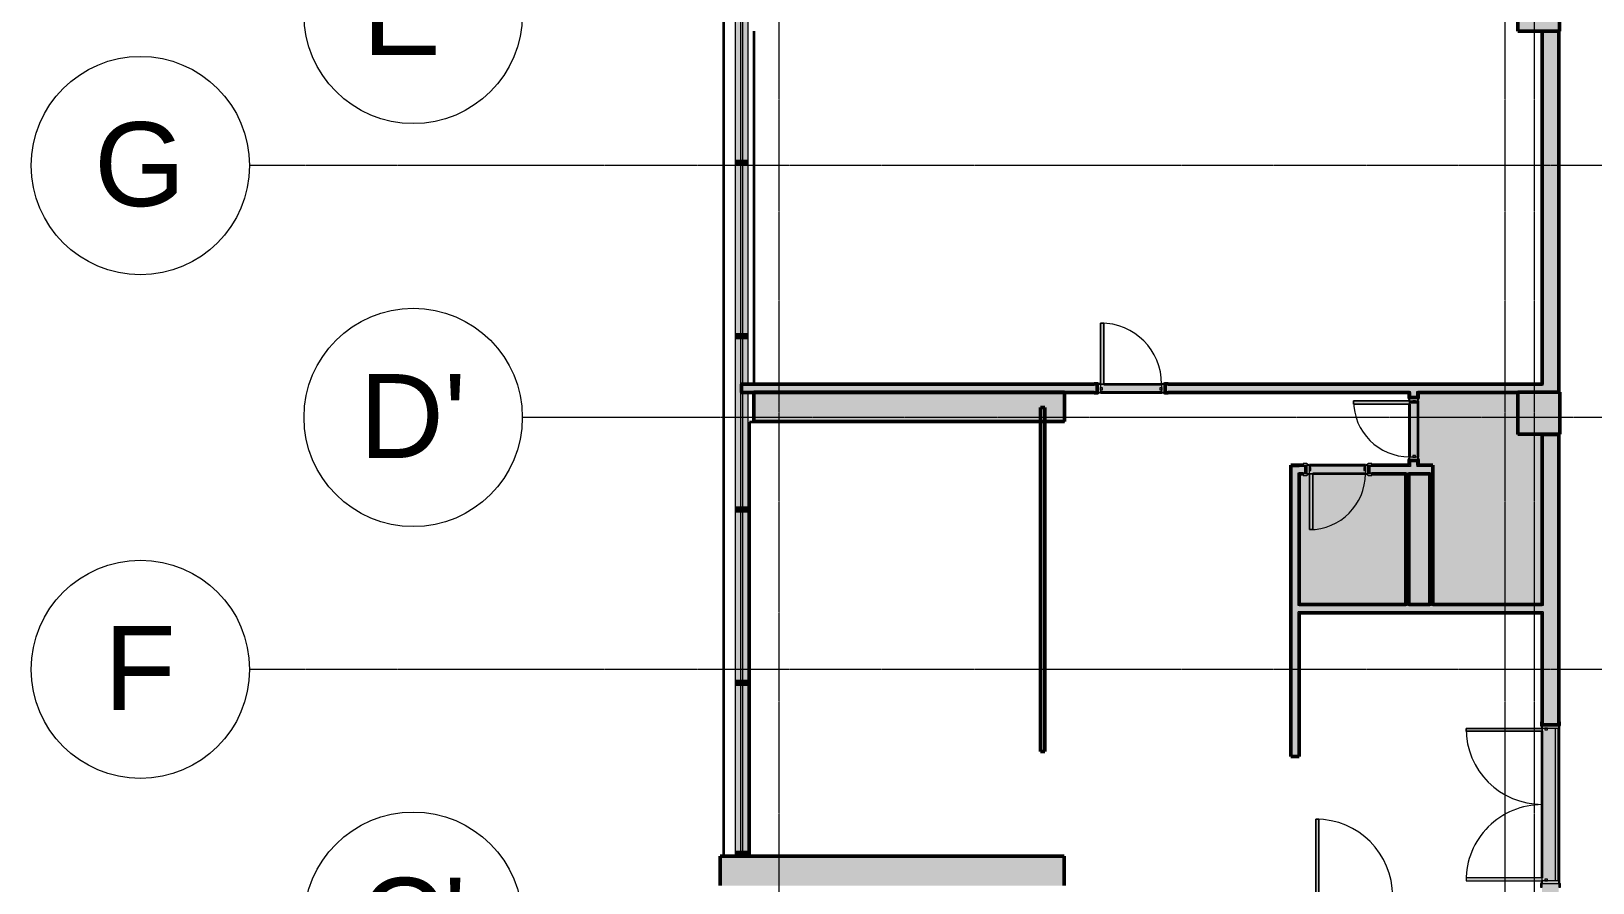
# Model space of a CAD drawing. Header units: millimetres. Extents: x -18178 to 96133, y -22425 to 61598.
# Drawn here: x -18178 to 425, y 28188 to 38330 of the extents above; entities that cross this region are included whole.
import ezdxf

# ---------------------------------------------------------------- set-up
doc = ezdxf.new("R2010")
doc.units = ezdxf.units.MM
doc.linetypes.add('Centre', pattern=[10, 6, -1.25, 1.5, -1.25])
doc.linetypes.add('Demolished_2_', pattern=[7.14375, 4.7625, -2.38125])
for name, color, linetype, lineweight, true_color in [('A-AREA', 7, 'Continuous', 9, 0x7f7f7f), ('A-DOOR', 7, 'Continuous', 9, 0x7f7f7f), ('A-DOOR-FRAM', 7, 'Continuous', 9, 0x7f7f7f), ('A-FLOR', 7, 'Continuous', 9, 0x7f7f7f), ('A-GLAZ-CURT', 7, 'Continuous', 9, 0x7f7f7f), ('A-GLAZ-CWMG', 7, 'Continuous', 9, 0x7f7f7f), ('A-WALL', 7, 'Continuous', 9, 0x7f7f7f), ('A-WALL-PATT', 7, 'Continuous', 18, 0x7f7f7f), ('I-WALL', 7, 'Continuous', 9, 0x7f7f7f), ('S-COLS', 7, 'Continuous', 9, 0x7f7f7f)]:
    doc.layers.add(name, color=color, linetype=linetype, lineweight=lineweight, true_color=true_color)
doc.layers.add('eae-bb-mım.', color=7, linetype='Continuous')
doc.layers.add('S-GRID', color=7, linetype='Continuous', lineweight=9)
doc.layers.add('S-GRID-IDEN', color=7, linetype='Continuous', lineweight=9)
doc.styles.add('Arial', font='arial.ttf')

# ---------------------------------------------------------------- blocks, each defined once
blk = doc.blocks.new('Single leaf fire resistant solid steel door - 810W x 2110H mm-1314620-Busbar Distribution First Floor  Layout - Phase 1')
at = {"layer": 'A-DOOR', "lineweight": 18, "true_color": 0xf2f2f2}
h = blk.add_hatch(color=7, dxfattribs=at)
h.paths.add_polyline_path([(-440, 70), (-440, 50), (-370, 50), (-374, 56), (-400, 70)], flags=0)
h.paths.add_polyline_path([(400, 70), (374, 56), (370, 50), (440, 50), (440, 70)], flags=0)
h = blk.add_hatch(color=7, dxfattribs=at)
h.paths.add_polyline_path([(440, -50), (370, -50), (374, -56), (400, -70), (440, -70)], flags=0)
h.paths.add_polyline_path([(-370, -50), (-440, -50), (-440, -70), (-400, -70), (-374, -56)], flags=0)
blk.add_hatch(color=7, dxfattribs=at).paths.add_polyline_path([(325, -50), (325, -776), (363, -776), (363, -50)], flags=0)
at = {"layer": 'A-DOOR-FRAM', "lineweight": 18, "true_color": 0xf2f2f2}
h = blk.add_hatch(color=7, dxfattribs=at)
h.paths.add_polyline_path([(365, 50), (365, -50), (397, -50), (397, 50)], flags=0)
h.paths.add_polyline_path([(-365, 50), (-397, 50), (-397, -50), (-365, -50)], flags=0)
h = blk.add_hatch(color=7, dxfattribs=at)
h.paths.add_polyline_path([(-365, 22), (-365, -10), (-346, -10), (-346, 22)], flags=0)
h.paths.add_polyline_path([(365, 22), (346, 22), (346, -10), (365, -10)], flags=0)
at = {"layer": 'A-DOOR', "color": 254, "true_color": 0xcccccc}
for p, q in [((-440, 70), (-400, 70)), ((-440, 50), (-440, 70)), ((-370, 50), (-440, 50)), ((-400, 70), (-374, 56)), ((440, 50), (370, 50)), ((374, 56), (400, 70)), ((400, 70), (440, 70)), ((440, 70), (440, 50)), ((-440, -70), (-440, -50)), ((-440, -50), (-370, -50)), ((-400, -70), (-440, -70)), ((-374, -56), (-400, -70)), ((370, -50), (440, -50)), ((400, -70), (374, -56)), ((440, -70), (400, -70)), ((440, -50), (440, -70))]:
    blk.add_line(p, q, dxfattribs=at)
at = {"layer": 'A-DOOR', "color": 254, "lineweight": 18, "true_color": 0xe5e5e5}
for p, q in [((325, -50), (363, -50)), ((325, -776), (325, -50)), ((325, -50), (325, -776)), ((363, -50), (325, -50)), ((363, -50), (363, -776)), ((363, -776), (363, -50)), ((363, -776), (325, -776)), ((325, -776), (363, -776))]:
    blk.add_line(p, q, dxfattribs=at)
at = {"layer": 'A-DOOR', "color": 254, "true_color": 0xcccccc}
for centre, start, end in [((-378, 49), 7.125, 60.2551), ((378, 49), 119.7449, 172.875), ((-378, -49), 299.7449, 352.875), ((378, -49), 187.125, 240.2551)]:
    blk.add_arc(centre, 8.06, start, end, dxfattribs=at)
at = {"layer": 'A-DOOR', "color": 254, "true_color": 0xe5e5e5}
blk.add_arc((363, -50), 726, 180, 270, dxfattribs=at)
at = {"layer": 'A-DOOR-FRAM', "color": 254, "lineweight": 18, "true_color": 0xcccccc}
for p, q in [((-397, 50), (-365, 50)), ((-397, -50), (-397, 50)), ((-365, 50), (-365, -50)), ((-365, 22), (-346, 22)), ((-365, -10), (-365, 22)), ((-346, 22), (-346, -10)), ((346, 22), (365, 22)), ((346, -10), (346, 22)), ((365, 50), (397, 50)), ((365, -50), (365, 50)), ((365, 22), (365, -10)), ((397, 50), (397, -50)), ((-365, -50), (-397, -50)), ((-346, -10), (-365, -10)), ((365, -10), (346, -10)), ((397, -50), (365, -50))]:
    blk.add_line(p, q, dxfattribs=at)
blk = doc.blocks.new('Single leaf fire resistant solid steel door - 750W x 2110-1314619-Busbar Distribution First Floor  Layout - Phase 1')
at = {"layer": 'A-DOOR', "lineweight": 18, "true_color": 0xf2f2f2}
blk.add_hatch(color=7, dxfattribs=at).paths.add_polyline_path([(295, 716), (295, 50), (333, 50), (333, 716)], flags=0)
h = blk.add_hatch(color=7, dxfattribs=at)
h.paths.add_polyline_path([(-370, 70), (-410, 70), (-410, 50), (-340, 50), (-344, 56)], flags=0)
h.paths.add_polyline_path([(370, 70), (344, 56), (340, 50), (410, 50), (410, 70)], flags=0)
h = blk.add_hatch(color=7, dxfattribs=at)
h.paths.add_polyline_path([(-340, -50), (-410, -50), (-410, -70), (-370, -70), (-344, -56)], flags=0)
h.paths.add_polyline_path([(340, -50), (344, -56), (370, -70), (410, -70), (410, -50)], flags=0)
at = {"layer": 'A-DOOR-FRAM', "lineweight": 18, "true_color": 0xf2f2f2}
h = blk.add_hatch(color=7, dxfattribs=at)
h.paths.add_polyline_path([(-367, 50), (-367, -50), (-335, -50), (-335, 50)], flags=0)
h.paths.add_polyline_path([(335, 50), (335, -50), (367, -50), (367, 50)], flags=0)
h = blk.add_hatch(color=7, dxfattribs=at)
h.paths.add_polyline_path([(-335, 10), (-335, -22), (-316, -22), (-316, 10)], flags=0)
h.paths.add_polyline_path([(335, 10), (316, 10), (316, -22), (335, -22)], flags=0)
at = {"layer": 'A-DOOR', "color": 254, "lineweight": 18, "true_color": 0xe5e5e5}
for p, q in [((295, 716), (295, 50)), ((333, 716), (295, 716)), ((295, 50), (295, 716)), ((295, 716), (333, 716)), ((333, 50), (333, 716)), ((333, 716), (333, 50)), ((295, 50), (333, 50)), ((333, 50), (295, 50))]:
    blk.add_line(p, q, dxfattribs=at)
at = {"layer": 'A-DOOR', "color": 254, "true_color": 0xcccccc}
for p, q in [((-370, 70), (-410, 70)), ((-410, 70), (-410, 50)), ((-410, 50), (-340, 50)), ((-344, 56), (-370, 70)), ((340, 50), (410, 50)), ((370, 70), (344, 56)), ((410, 70), (370, 70)), ((410, 50), (410, 70)), ((-410, -50), (-410, -70)), ((-340, -50), (-410, -50)), ((-410, -70), (-370, -70)), ((-370, -70), (-344, -56)), ((410, -50), (340, -50)), ((344, -56), (370, -70)), ((370, -70), (410, -70)), ((410, -70), (410, -50))]:
    blk.add_line(p, q, dxfattribs=at)
at = {"layer": 'A-DOOR', "color": 254, "true_color": 0xe5e5e5}
blk.add_arc((333, 50), 666, 90, 180, dxfattribs=at)
at = {"layer": 'A-DOOR', "color": 254, "true_color": 0xcccccc}
for centre, start, end in [((-348, 49), 7.125, 60.2551), ((348, 49), 119.7449, 172.875), ((-348, -49), 299.7449, 352.875), ((348, -49), 187.125, 240.2551)]:
    blk.add_arc(centre, 8.06, start, end, dxfattribs=at)
at = {"layer": 'A-DOOR-FRAM', "color": 254, "lineweight": 18, "true_color": 0xcccccc}
for p, q in [((-335, 50), (-367, 50)), ((-367, 50), (-367, -50)), ((-335, -50), (-335, 50)), ((-316, 10), (-335, 10)), ((-335, 10), (-335, -22)), ((-316, -22), (-316, 10)), ((335, 10), (316, 10)), ((316, 10), (316, -22)), ((335, 50), (335, -50)), ((367, 50), (335, 50)), ((335, -22), (335, 10)), ((367, -50), (367, 50)), ((-367, -50), (-335, -50)), ((-335, -22), (-316, -22)), ((316, -22), (335, -22)), ((335, -50), (367, -50))]:
    blk.add_line(p, q, dxfattribs=at)
blk = doc.blocks.new('Single leaf fire resistant solid steel door - 1000W x 2400H mm-1314621-Busbar Distribution First Floor  Layout - Phase 1')
at = {"layer": 'A-DOOR', "lineweight": 18, "true_color": 0xf2f2f2}
h = blk.add_hatch(color=7, dxfattribs=at)
h.paths.add_polyline_path([(-495, 95), (-535, 95), (-535, 75), (-465, 75), (-469, 81)], flags=0)
h.paths.add_polyline_path([(495, 95), (469, 81), (465, 75), (535, 75), (535, 95)], flags=0)
h = blk.add_hatch(color=7, dxfattribs=at)
h.paths.add_polyline_path([(535, -75), (465, -75), (469, -81), (495, -95), (535, -95)], flags=0)
h.paths.add_polyline_path([(-465, -75), (-535, -75), (-535, -95), (-495, -95), (-469, -81)], flags=0)
blk.add_hatch(color=7, dxfattribs=at).paths.add_polyline_path([(420, -75), (420, -991), (458, -991), (458, -75)], flags=0)
at = {"layer": 'A-DOOR-FRAM', "lineweight": 18, "true_color": 0xf2f2f2}
h = blk.add_hatch(color=7, dxfattribs=at)
h.paths.add_polyline_path([(460, 75), (460, -75), (492, -75), (492, 75)], flags=0)
h.paths.add_polyline_path([(-460, 75), (-492, 75), (-492, -75), (-460, -75)], flags=0)
h = blk.add_hatch(color=7, dxfattribs=at)
h.paths.add_polyline_path([(441, -3), (441, -35), (460, -35), (460, -3)], flags=0)
h.paths.add_polyline_path([(-441, -3), (-460, -3), (-460, -35), (-441, -35)], flags=0)
at = {"layer": 'A-DOOR', "color": 254, "true_color": 0xcccccc}
for p, q in [((-535, 95), (-495, 95)), ((-535, 75), (-535, 95)), ((-465, 75), (-535, 75)), ((-495, 95), (-469, 81)), ((535, 75), (465, 75)), ((469, 81), (495, 95)), ((495, 95), (535, 95)), ((535, 95), (535, 75)), ((-535, -95), (-535, -75)), ((-535, -75), (-465, -75)), ((-495, -95), (-535, -95)), ((-469, -81), (-495, -95)), ((465, -75), (535, -75)), ((495, -95), (469, -81)), ((535, -95), (495, -95)), ((535, -75), (535, -95))]:
    blk.add_line(p, q, dxfattribs=at)
at = {"layer": 'A-DOOR', "color": 254, "lineweight": 18, "true_color": 0xe5e5e5}
for p, q in [((420, -75), (458, -75)), ((420, -991), (420, -75)), ((420, -75), (420, -991)), ((458, -75), (420, -75)), ((458, -75), (458, -991)), ((458, -991), (458, -75)), ((458, -991), (420, -991)), ((420, -991), (458, -991))]:
    blk.add_line(p, q, dxfattribs=at)
at = {"layer": 'A-DOOR', "color": 254, "true_color": 0xcccccc}
for centre, start, end in [((-473, 74), 7.125, 60.2551), ((473, 74), 119.7449, 172.875), ((-473, -74), 299.7449, 352.875), ((473, -74), 187.125, 240.2551)]:
    blk.add_arc(centre, 8.06, start, end, dxfattribs=at)
at = {"layer": 'A-DOOR', "color": 254, "true_color": 0xe5e5e5}
blk.add_arc((458, -75), 916, 180, 270, dxfattribs=at)
at = {"layer": 'A-DOOR-FRAM', "color": 254, "lineweight": 18, "true_color": 0xcccccc}
for p, q in [((-492, 75), (-460, 75)), ((-492, -75), (-492, 75)), ((-460, 75), (-460, -75)), ((460, 75), (492, 75)), ((460, -75), (460, 75)), ((492, 75), (492, -75)), ((-460, -75), (-492, -75)), ((-460, -3), (-441, -3)), ((-460, -35), (-460, -3)), ((-441, -35), (-460, -35)), ((-441, -3), (-441, -35)), ((441, -3), (460, -3)), ((441, -35), (441, -3)), ((460, -35), (441, -35)), ((460, -3), (460, -35)), ((492, -75), (460, -75))]:
    blk.add_line(p, q, dxfattribs=at)
blk = doc.blocks.new('Double leaf fire resistant solid steel door - 1900W x 2110H mm-1298324-Busbar Distribution First Floor  Layout - Phase 1')
at = {"layer": 'A-DOOR', "lineweight": 18, "true_color": 0xf2f2f2}
h = blk.add_hatch(color=7, dxfattribs=at)
h.paths.add_polyline_path([(-907, 252.3), (-907, 100), (-875, 100), (-875, 1005.5), (-907, 1005.5)], flags=0)
h.paths.add_polyline_path([(875, 100), (907, 100), (907, 1005.5), (875, 1005.5), (875, 252.3)], flags=0)
h = blk.add_hatch(color=7, dxfattribs=at)
h.paths.add_polyline_path([(-985, 100), (-915, 100), (-919, 106), (-945, 120), (-985, 120)], flags=0)
h.paths.add_polyline_path([(915, 100), (985, 100), (985, 120), (945, 120), (919, 106)], flags=0)
h = blk.add_hatch(color=7, dxfattribs=at)
h.paths.add_polyline_path([(-985, -120), (-945, -120), (-919, -106), (-915, -100), (-985, -100)], flags=0)
h.paths.add_polyline_path([(915, -100), (919, -106), (945, -120), (985, -120), (985, -100)], flags=0)
at = {"layer": 'A-DOOR-FRAM', "lineweight": 18, "true_color": 0xf2f2f2}
h = blk.add_hatch(color=7, dxfattribs=at)
h.paths.add_polyline_path([(-942, 100), (-942, -100), (-910, -100), (-910, 100)], flags=0)
h.paths.add_polyline_path([(910, 100), (910, -100), (942, -100), (942, 100)], flags=0)
h = blk.add_hatch(color=7, dxfattribs=at)
h.paths.add_polyline_path([(-910, 65), (-910, 33), (-891, 33), (-891, 65)], flags=0)
h.paths.add_polyline_path([(891, 33), (910, 33), (910, 65), (891, 65)], flags=0)
at = {"layer": 'A-DOOR', "color": 254, "lineweight": 18, "true_color": 0xcccccc}
for p, q in [((-875, 1005.5), (-907.1, 1005.5)), ((-907, 1005.5), (-907, 100)), ((-875, 100), (-875, 1005.5)), ((875, 100), (875, 1005.5)), ((875, 1005.5), (907, 1005.5)), ((907, 1005.5), (907, 100)), ((-907, 100), (-875, 100)), ((907, 100), (875, 100))]:
    blk.add_line(p, q, dxfattribs=at)
at = {"layer": 'A-DOOR', "color": 254, "true_color": 0xcccccc}
for p, q in [((-875, 1005.5), (-907, 1005.5)), ((-907, 1005.5), (-907, 100)), ((-875, 100), (-875, 1005.5)), ((907, 1005.5), (875, 1005.5)), ((875, 1005.5), (875, 100)), ((907, 100), (907, 1005.5)), ((-945, 120), (-985, 120)), ((-985, 120), (-985, 100)), ((-985, 100), (-915, 100)), ((-919, 106), (-945, 120)), ((-907, 100), (-875, 100)), ((875, 100), (907, 100)), ((915, 100), (985, 100)), ((945, 120), (919, 106)), ((985, 120), (945, 120)), ((985, 100), (985, 120)), ((-985, -100), (-985, -120)), ((-915, -100), (-985, -100)), ((-985, -120), (-945, -120)), ((-945, -120), (-919, -106)), ((985, -100), (915, -100)), ((919, -106), (945, -120)), ((945, -120), (985, -120)), ((985, -120), (985, -100))]:
    blk.add_line(p, q, dxfattribs=at)
at = {"layer": 'A-DOOR', "color": 254, "true_color": 0xe5e5e5}
for centre, start, end in [((-907.1, 100), 360, 90), ((907, 100), 90, 180)]:
    blk.add_arc(centre, 905.5, start, end, dxfattribs=at)
at = {"layer": 'A-DOOR', "color": 254, "true_color": 0xcccccc}
for centre, start, end in [((-923, 99), 7.12502, 60.25512), ((923, 99), 119.74488, 172.87498), ((-923, -99), 299.74488, 352.87498), ((923, -99), 187.12502, 240.25512)]:
    blk.add_arc(centre, 8.06, start, end, dxfattribs=at)
at = {"layer": 'A-DOOR-FRAM', "color": 254, "lineweight": 18, "true_color": 0xcccccc}
for p, q in [((-910, 100), (-942, 100)), ((-942, 100), (-942, -100)), ((-910, -100), (-910, 100)), ((-891, 65), (-910, 65)), ((-910, 65), (-910, 33)), ((-910, 33), (-891, 33)), ((-891, 33), (-891, 65)), ((891, 65), (891, 33)), ((910, 65), (891, 65)), ((891, 33), (910, 33)), ((942, 100), (910, 100)), ((910, 100), (910, -100)), ((910, 33), (910, 65)), ((942, -100), (942, 100)), ((-942, -100), (-910, -100)), ((910, -100), (942, -100))]:
    blk.add_line(p, q, dxfattribs=at)
blk = doc.blocks.new('STR-Conc-Precast Rectangular Column Nwt - 500 x 500 mm-874367-Busbar Distribution First Floor  Layout - Phase 1')
at = {"layer": 'S-COLS', "lineweight": 35, "true_color": 0xf2f2f2}
blk.add_hatch(color=7, dxfattribs=at).paths.add_polyline_path([(250, -250), (250, 250), (-250, 250), (-250, -250)], flags=0)
at = {"layer": 'S-COLS', "color": 254, "lineweight": 50, "true_color": 0xcccccc}
for p, q in [((250, 250), (-250, 250)), ((-250, 250), (-250, -250)), ((250, -250), (250, 250)), ((-250, -250), (250, -250))]:
    blk.add_line(p, q, dxfattribs=at)
blk = doc.blocks.new('System Panel - Arup_Plate_CurtainPanelGlazed-873652-Busbar Distribution First Floor  Layout - Phase 1')
at = {"layer": 'A-GLAZ-CURT', "true_color": 0xf2f2f2}
blk.add_hatch(color=7, dxfattribs=at).paths.add_polyline_path([(-995, -13), (995, -13), (995, 13), (-995, 13)], flags=0)
at = {"layer": 'A-GLAZ-CURT', "color": 254, "lineweight": 18, "true_color": 0xcccccc}
for p, q in [((995, 13), (-995, 13)), ((-995, 13), (-995, -13)), ((995, -13), (995, 13)), ((-995, -13), (995, -13))]:
    blk.add_line(p, q, dxfattribs=at)
blk = doc.blocks.new('System Panel - Arup_Plate_CurtainPanelGlazed-873653-Busbar Distribution First Floor  Layout - Phase 1')
at = {"layer": 'A-GLAZ-CURT', "true_color": 0xf2f2f2}
blk.add_hatch(color=7, dxfattribs=at).paths.add_polyline_path([(-1007, -13), (1007, -13), (1007, 13), (-1007, 13)], flags=0)
at = {"layer": 'A-GLAZ-CURT', "color": 254, "lineweight": 18, "true_color": 0xcccccc}
for p, q in [((1007, 13), (-1007, 13)), ((-1007, 13), (-1007, -13)), ((1007, -13), (1007, 13)), ((-1007, -13), (1007, -13))]:
    blk.add_line(p, q, dxfattribs=at)
blk = doc.blocks.new('Rectangular Mullion - Arup_Member_CurtainWallMullionRect100x100mm-872832-Busbar Distribution First Floor  Layout - Phase 1')
at = {"layer": 'A-GLAZ-CWMG', "true_color": 0xf2f2f2}
blk.add_hatch(color=7, dxfattribs=at).paths.add_polyline_path([(0, -75), (0, 75), (-50, 75), (-50, -75)], flags=0)
at = {"layer": 'A-GLAZ-CWMG', "color": 254, "lineweight": 25, "true_color": 0xcccccc}
for p, q in [((0, 75), (-50, 75)), ((-50, 75), (-50, -75)), ((0, -75), (0, 75)), ((-50, -75), (0, -75))]:
    blk.add_line(p, q, dxfattribs=at)
blk = doc.blocks.new('Rectangular Mullion - Arup_Member_CurtainWallMullionRect100x100mm-873650-Busbar Distribution First Floor  Layout - Phase 1')
at = {"layer": 'A-GLAZ-CWMG', "true_color": 0xf2f2f2}
h = blk.add_hatch(color=7, dxfattribs=at)
h.paths.add_polyline_path([(242, 28631), (242, 30620), (180, 30620), (180, 28631)], flags=0)
h.paths.add_polyline_path([(330, 28631), (330, 30620), (268, 30620), (268, 28631)], flags=0)
at = {"layer": 'A-GLAZ-CWMG', "color": 254, "true_color": 0xe5e5e5}
for p, q in [((180, 28631), (180, 30620)), ((330, 30620), (330, 28631))]:
    blk.add_line(p, q, dxfattribs=at)
blk = doc.blocks.new('Rectangular Mullion - Arup_Member_CurtainWallMullionRect100x100mm-873651-Busbar Distribution First Floor  Layout - Phase 1')
at = {"layer": 'A-GLAZ-CWMG', "true_color": 0xf2f2f2}
h = blk.add_hatch(color=7, dxfattribs=at)
h.paths.add_polyline_path([(180, 30670), (242, 30670), (242, 32685), (180, 32685)], flags=0)
h.paths.add_polyline_path([(330, 30670), (330, 32685), (268, 32685), (268, 30670)], flags=0)
at = {"layer": 'A-GLAZ-CWMG', "color": 254, "true_color": 0xe5e5e5}
for p, q in [((180, 30670), (180, 32685)), ((330, 32685), (330, 30670))]:
    blk.add_line(p, q, dxfattribs=at)
blk = doc.blocks.new('Rectangular Mullion - Arup_Member_CurtainWallMullionRect100x100mm-V3-Busbar Distribution First Floor  Layout - Phase 1')
at = {"layer": 'A-GLAZ-CWMG', "true_color": 0xf2f2f2}
h = blk.add_hatch(color=7, dxfattribs=at)
h.paths.add_polyline_path([(180, 32735), (242, 32735), (242, 34749), (180, 34749), (180, 34104)], flags=0)
h.paths.add_polyline_path([(268, 32735), (330, 32735), (330, 34104), (268, 34104)], flags=0)
h.paths.add_polyline_path([(268, 34204), (330, 34204), (330, 34749), (268, 34749)], flags=0)
at = {"layer": 'A-GLAZ-CWMG', "color": 254, "true_color": 0xe5e5e5}
for p, q in [((180, 32735), (180, 34749)), ((330, 34749), (330, 34204)), ((330, 34104), (330, 32735))]:
    blk.add_line(p, q, dxfattribs=at)
blk = doc.blocks.new('Rectangular Mullion - Arup_Member_CurtainWallMullionRect100x100mm-872823-Busbar Distribution First Floor  Layout - Phase 1')
at = {"layer": 'A-GLAZ-CWMG', "true_color": 0xf2f2f2}
blk.add_hatch(color=7, dxfattribs=at).paths.add_polyline_path([(-25, -75), (-25, 75), (25, 75), (25, -75)], flags=0)
at = {"layer": 'A-GLAZ-CWMG', "color": 254, "lineweight": 25, "true_color": 0xcccccc}
for p, q in [((-25, 75), (25, 75)), ((-25, -75), (-25, 75)), ((25, 75), (25, -75)), ((25, -75), (-25, -75))]:
    blk.add_line(p, q, dxfattribs=at)
blk = doc.blocks.new('Grid - Arup_Grid_Head_Circle-39942-Busbar Distribution First Floor  Layout - Phase 1')
at = {"layer": 'S-GRID-IDEN', "color": 253, "lineweight": 18, "true_color": 0xaaaaaa}
blk.add_circle((0, 0), 6.5, dxfattribs=at)
blk = doc.blocks.new('IL021-ARP-ZZ-XX-M3-J-A-0001_rvt-1-Busbar Distribution First Floor  Layout - Phase 1')
at = {"layer": 'A-FLOR', "lineweight": 5, "true_color": 0xf2f2f2}
for points in [[(9638, 31579), (9790, 31579), (9790, 33604), (9500, 33604), (9500, 34104), (8311, 34104), (8311, 34080), (8331, 34080), (8329, 34037), (8317, 34014), (8311, 34010), (8311, 33983), (8211, 33983), (8211, 33335), (8251, 33335), (8251, 33354), (8283, 33354), (8283, 33335), (8311, 33335), (8311, 33330), (8317, 33326), (8331, 33300), (8331, 33260), (8311, 33260), (8311, 33236), (8488, 33236), (8488, 31579)], [(8453, 31579), (8453, 33136), (8204, 33136), (8204, 31579)]]:
    blk.add_hatch(color=7, dxfattribs=at).paths.add_polyline_path(points, flags=0)
h = blk.add_hatch(color=7, dxfattribs=at)
h.paths.add_polyline_path([(8169, 31579), (8169, 33136), (7763, 33136), (7763, 33116), (7720, 33118), (7697, 33130), (7693, 33136), (7688, 33136), (7688, 33176), (7669, 33176), (7669, 33208), (7688, 33208), (7688, 33236), (7018, 33236), (7020, 33208), (7037, 33208), (7037, 33176), (7018, 33176), (7018, 33136), (7013, 33136), (7009, 33130), (6983, 33116), (6943, 33116), (6943, 33136), (6898, 33136), (6898, 31579), (7058, 31579)], flags=0)
h.paths.add_polyline_path([(7020, 32470), (7020, 33136), (7058, 33136), (7058, 32470)], flags=0)
at = {"layer": 'A-WALL-PATT', "lineweight": 25, "true_color": 0xf2f2f2}
for points in [[(9803, 34192), (9803, 38406), (9790, 38406), (9790, 34192)], [(4100, 33756), (4100, 34106), (400, 34106), (400, 33756), (1431, 33756)], [(3853, 29828), (3865, 29828), (3865, 33926), (3853, 33926), (3853, 32678)], [(6798, 29766), (6810, 29766), (6810, 33236), (6798, 33236), (6798, 32678)], [(8181, 31579), (8181, 33136), (8169, 33136), (8169, 31579)], [(8475, 31579), (8488, 31579), (8488, 33223), (8475, 33223), (8475, 32678)], [(9790, 31479), (9790, 31492), (6898, 31492), (6898, 31479), (9638, 31479)], [(4099, 28231), (4099, 28581), (0, 28581), (0, 28231), (1431, 28231)]]:
    blk.add_hatch(color=7, dxfattribs=at).paths.add_polyline_path(points, flags=0)
at = {"layer": 'A-WALL-PATT', "lineweight": 5, "true_color": 0xf2f2f2}
for points in [[(9978, 34117), (9978, 38406), (9803, 38406), (9803, 34117)], [(9988, 34106), (9990, 34106), (9990, 38406), (9978, 38406), (9978, 34106)], [(3815, 29828), (3828, 29828), (3828, 33926), (3815, 33926), (3815, 32678)], [(3853, 29828), (3853, 33926), (3828, 33926), (3828, 29828)], [(6810, 29766), (6885, 29766), (6885, 33223), (6810, 33223), (6810, 32678)], [(8191, 31567), (8191, 33148), (8181, 33148), (8181, 31567)], [(8204, 31579), (8204, 33136), (8191, 33136), (8191, 31579)], [(8465, 31579), (8465, 33136), (8453, 33136), (8453, 31579)], [(8465, 31567), (8475, 31567), (8475, 33148), (8465, 33148), (8465, 31579)], [(9638, 31492), (9803, 31492), (9803, 31567), (6885, 31567), (6885, 31492), (6902, 31492)]]:
    blk.add_hatch(color=7, dxfattribs=at).paths.add_polyline_path(points, flags=0)
h = blk.add_hatch(color=7, dxfattribs=at)
h.paths.add_polyline_path([(4478, 34154), (4490, 34154), (4490, 34204), (255, 34204), (255, 34192), (4478, 34192)], flags=0)
h.paths.add_polyline_path([(5313, 34154), (5313, 34192), (9790, 34192), (9790, 34204), (5300, 34204), (5300, 34154)], flags=0)
h = blk.add_hatch(color=7, dxfattribs=at)
h.paths.add_polyline_path([(9803, 34117), (9803, 34192), (5313, 34192), (5313, 34117), (9790, 34117)], flags=0)
h.paths.add_polyline_path([(4478, 34117), (4478, 34192), (255, 34192), (255, 34117), (4167, 34117)], flags=0)
at = {"layer": 'A-WALL-PATT', "lineweight": 25, "true_color": 0xf2f2f2}
h = blk.add_hatch(color=7, dxfattribs=at)
h.paths.add_polyline_path([(8298, 34104), (9978, 34106), (9978, 34117), (8298, 34117)], flags=0)
h.paths.add_polyline_path([(6902, 34104), (8223, 34104), (8223, 34117), (5313, 34117), (5313, 34154), (5300, 34154), (5300, 34104), (5534, 34104)], flags=0)
h.paths.add_polyline_path([(4167, 34104), (4490, 34104), (4490, 34154), (4478, 34154), (4478, 34117), (255, 34117), (255, 34104), (1431, 34104)], flags=0)
at = {"layer": 'A-WALL-PATT', "lineweight": 5, "true_color": 0xf2f2f2}
h = blk.add_hatch(color=7, dxfattribs=at)
h.paths.add_polyline_path([(8223, 33236), (8223, 33283), (8261, 33283), (8261, 33295), (8211, 33295), (8211, 33236), (8223, 33236)], flags=0)
h.paths.add_polyline_path([(8211, 34045), (8261, 34045), (8261, 34058), (8223, 34058), (8223, 34104), (8211, 34104), (8211, 34080)], flags=0)
h = blk.add_hatch(color=7, dxfattribs=at)
h.paths.add_polyline_path([(8223, 33223), (8298, 33223), (8298, 33283), (8223, 33283), (8223, 33236)], flags=0)
h.paths.add_polyline_path([(8298, 34058), (8298, 34117), (8223, 34117), (8223, 34058), (8270, 34058)], flags=0)
at = {"layer": 'A-WALL-PATT', "lineweight": 25, "true_color": 0xf2f2f2}
h = blk.add_hatch(color=7, dxfattribs=at)
h.paths.add_polyline_path([(8311, 33236), (8311, 33295), (8261, 33295), (8261, 33283), (8298, 33283), (8299, 33236)], flags=0)
h.paths.add_polyline_path([(8270, 34045), (8311, 34045), (8311, 34104), (8298, 34104), (8298, 34058), (8261, 34058), (8261, 34045)], flags=0)
at = {"layer": 'A-WALL-PATT', "lineweight": 5, "true_color": 0xf2f2f2}
h = blk.add_hatch(color=7, dxfattribs=at)
h.paths.add_polyline_path([(9790, 28106), (9803, 28106), (9803, 28233), (9890, 28233), (9890, 28246), (9790, 28246), (9790, 28211)], flags=0)
h.paths.add_polyline_path([(9790, 30146), (9890, 30146), (9890, 30158), (9803, 30158), (9803, 31492), (9790, 31492), (9790, 30181)], flags=0)
h.paths.add_polyline_path([(9803, 31567), (9803, 33604), (9790, 33604), (9790, 31567)], flags=0)
h = blk.add_hatch(color=7, dxfattribs=at)
h.paths.add_polyline_path([(9890, 28106), (9978, 28106), (9978, 28233), (9803, 28233), (9803, 28106)], flags=0)
h.paths.add_polyline_path([(9978, 30158), (9978, 33604), (9803, 33604), (9803, 30158), (9890, 30158)], flags=0)
at = {"layer": 'A-WALL-PATT', "lineweight": 25, "true_color": 0xf2f2f2}
h = blk.add_hatch(color=7, dxfattribs=at)
h.paths.add_polyline_path([(9978, 28106), (9990, 28106), (9990, 28246), (9890, 28246), (9890, 28233), (9978, 28233), (9978, 28186)], flags=0)
h.paths.add_polyline_path([(9890, 30146), (9990, 30146), (9990, 33604), (9978, 33604), (9978, 30158), (9890, 30158)], flags=0)
h = blk.add_hatch(color=7, dxfattribs=at)
h.paths.add_polyline_path([(6978, 33186), (6978, 33236), (6810, 33236), (6810, 33223), (6965, 33223), (6965, 33186)], flags=0)
h.paths.add_polyline_path([(7740, 33186), (7740, 33223), (8223, 33223), (8223, 33236), (7728, 33236), (7728, 33186)], flags=0)
h.paths.add_polyline_path([(8475, 33223), (8488, 33223), (8488, 33236), (8298, 33236), (8298, 33223)], flags=0)
at = {"layer": 'A-WALL-PATT', "lineweight": 5, "true_color": 0xf2f2f2}
h = blk.add_hatch(color=7, dxfattribs=at)
h.paths.add_polyline_path([(8475, 33148), (8475, 33223), (7740, 33223), (7740, 33148), (8465, 33148)], flags=0)
h.paths.add_polyline_path([(6898, 33148), (6965, 33148), (6965, 33223), (6885, 33223), (6885, 33148)], flags=0)
h = blk.add_hatch(color=7, dxfattribs=at)
h.paths.add_polyline_path([(6898, 29766), (6898, 31492), (6885, 31492), (6885, 29766)], flags=0)
h.paths.add_polyline_path([(6898, 31567), (6898, 33148), (6885, 33148), (6885, 31567)], flags=0)
h = blk.add_hatch(color=7, dxfattribs=at)
h.paths.add_polyline_path([(8204, 33136), (8465, 33136), (8465, 33148), (8191, 33148), (8191, 33136)], flags=0)
h.paths.add_polyline_path([(8181, 33136), (8181, 33148), (7740, 33148), (7740, 33186), (7728, 33186), (7728, 33136), (8169, 33136)], flags=0)
h.paths.add_polyline_path([(6978, 33136), (6978, 33186), (6965, 33186), (6965, 33148), (6898, 33148), (6898, 33136), (6943, 33136)], flags=0)
h = blk.add_hatch(color=7, dxfattribs=at)
h.paths.add_polyline_path([(8181, 31567), (8181, 31579), (6898, 31579), (6898, 31567), (6902, 31567)], flags=0)
h.paths.add_polyline_path([(9790, 31567), (9790, 31579), (8475, 31579), (8475, 31567), (9638, 31567)], flags=0)
h.paths.add_polyline_path([(8465, 31567), (8465, 31579), (8191, 31579), (8191, 31567)], flags=0)
at = {"layer": 'I-WALL', "lineweight": 5, "true_color": 0xf2f2f2}
h = blk.add_hatch(color=7, dxfattribs=at)
h.paths.add_polyline_path([(5260, 34104), (5260, 34132), (5241, 34132), (5241, 34164), (5260, 34164), (5260, 34204), (4530, 34204), (4530, 34164), (4549, 34164), (4549, 34132), (4530, 34132), (4530, 34104), (4850, 34104)], flags=0)
h.paths.add_polyline_path([(5300, 34104), (5300, 34204), (5292, 34204), (5292, 34104), (5295, 34104)], flags=0)
h.paths.add_polyline_path([(4495, 34104), (4498, 34104), (4498, 34204), (4490, 34204), (4490, 34104)], flags=0)
h = blk.add_hatch(color=7, dxfattribs=at)
h.paths.add_polyline_path([(8261, 33295), (8311, 33295), (8311, 33303), (8211, 33303), (8211, 33295), (8223, 33295)], flags=0)
h.paths.add_polyline_path([(8283, 33335), (8311, 33335), (8311, 34005), (8283, 34005), (8283, 33986), (8251, 33986), (8251, 34005), (8211, 34003), (8211, 33335), (8251, 33335), (8251, 33354), (8283, 33354)], flags=0)
h.paths.add_polyline_path([(8311, 34037), (8311, 34045), (8211, 34045), (8211, 34037), (8270, 34037)], flags=0)
h = blk.add_hatch(color=7, dxfattribs=at)
h.paths.add_polyline_path([(7723, 33136), (7728, 33136), (7728, 33236), (7720, 33236), (7720, 33136)], flags=0)
h.paths.add_polyline_path([(7586, 33136), (7688, 33136), (7688, 33176), (7669, 33176), (7669, 33208), (7688, 33208), (7688, 33236), (7018, 33236), (7020, 33208), (7037, 33208), (7037, 33176), (7018, 33176), (7020, 33136), (7058, 33136)], flags=0)
h.paths.add_polyline_path([(6986, 33136), (6986, 33236), (6978, 33236), (6978, 33136), (6983, 33136)], flags=0)
h = blk.add_hatch(color=7, dxfattribs=at)
h.paths.add_polyline_path([(9970, 28246), (9970, 28253), (9790, 28251), (9790, 28246), (9890, 28246)], flags=0)
h.paths.add_polyline_path([(9875, 28286), (9990, 28286), (9990, 30106), (9857, 30106), (9857, 30087), (9825, 30087), (9825, 30106), (9790, 30106), (9790, 28286), (9825, 28288), (9825, 28305), (9857, 28305), (9857, 28286)], flags=0)
h.paths.add_polyline_path([(9890, 30138), (9990, 30138), (9990, 30146), (9790, 30146), (9790, 30138), (9834, 30138)], flags=0)
at = {"layer": 'A-AREA', "color": 253, "true_color": 0xaaaaaa}
for p, q in [((9997, 38406), (9997, 34106)), ((9997, 33606), (9997, 30181)), ((9950, 30138), (9950, 30146)), ((9950, 28286), (9950, 30106)), ((9997, 30118), (9997, 28274))]:
    blk.add_line(p, q, dxfattribs=at)
at = {"layer": 'A-FLOR', "color": 254, "lineweight": 35, "true_color": 0xe5e5e5}
for p, q in [((40, 44948), (40, 28581)), ((400, 38406), (400, 34204)), ((5260, 34104), (4530, 34104)), ((4530, 34104), (5260, 34104)), ((9500, 33604), (9500, 34104)), ((8311, 33983), (8211, 33983)), ((8211, 33335), (8211, 33965)), ((8211, 33965), (8211, 33335)), ((8311, 34005), (8311, 33983)), ((3815, 33751), (350, 33751)), ((350, 33751), (350, 28581)), ((4090, 33751), (3865, 33751)), ((4090, 33756), (4090, 33751)), ((9790, 33604), (9500, 33604)), ((7018, 33236), (7688, 33236)), ((7688, 33236), (7018, 33236)), ((9990, 30106), (9990, 28286)), ((9990, 28286), (9990, 30106))]:
    blk.add_line(p, q, dxfattribs=at)
at = {"layer": 'A-WALL', "color": 254, "lineweight": 18, "true_color": 0xcccccc}
for p, q in [((9803, 34192), (9803, 38406)), ((9978, 34117), (9978, 38406)), ((4478, 34192), (255, 34192)), ((255, 34117), (4478, 34117)), ((4478, 34154), (4478, 34192)), ((4478, 34117), (4478, 34154)), ((5313, 34192), (5313, 34154)), ((9790, 34192), (5313, 34192)), ((5313, 34154), (5313, 34117)), ((5313, 34117), (8223, 34117)), ((8223, 34104), (8223, 34117)), ((8223, 34104), (8223, 34058)), ((8223, 34058), (8261, 34058)), ((8261, 34058), (8298, 34058)), ((8298, 34117), (9790, 34117)), ((8298, 34104), (8298, 34117)), ((8298, 34058), (8298, 34104)), ((9803, 34192), (9790, 34192)), ((9803, 34117), (9790, 34117)), ((9978, 34117), (9803, 34117)), ((3828, 33926), (3828, 29828)), ((3853, 33926), (3853, 29828)), ((9803, 33604), (9803, 31567)), ((9978, 30158), (9978, 33604)), ((6810, 29766), (6810, 33223)), ((6810, 33223), (6885, 33223)), ((6885, 33223), (6898, 33223)), ((6885, 31567), (6885, 33148)), ((6885, 33148), (6898, 33148)), ((6965, 33223), (6898, 33223)), ((6898, 33148), (6965, 33148)), ((6965, 33186), (6965, 33223)), ((6965, 33148), (6965, 33186)), ((7740, 33223), (7740, 33186)), ((8223, 33223), (7740, 33223)), ((7740, 33186), (7740, 33148)), ((7740, 33148), (8181, 33148)), ((8181, 33148), (8181, 33136)), ((8181, 31579), (8181, 33136)), ((8191, 33148), (8465, 33148)), ((8191, 33148), (8191, 33136)), ((8191, 31579), (8191, 33136)), ((8223, 33283), (8223, 33236)), ((8261, 33283), (8223, 33283)), ((8223, 33236), (8223, 33223)), ((8298, 33283), (8261, 33283)), ((8298, 33236), (8298, 33283)), ((8298, 33236), (8298, 33223)), ((8475, 33223), (8298, 33223)), ((8465, 33148), (8465, 33136)), ((8465, 33136), (8465, 31579)), ((8475, 33223), (8475, 33148)), ((8475, 33148), (8475, 33136)), ((8475, 33136), (8475, 31579)), ((6898, 31567), (6885, 31567)), ((6885, 29766), (6885, 31492)), ((6898, 31492), (6885, 31492)), ((8181, 31567), (6898, 31567)), ((9790, 31492), (6898, 31492)), ((8181, 31579), (8181, 31567)), ((8191, 31579), (8191, 31567)), ((8465, 31567), (8191, 31567)), ((8465, 31579), (8465, 31567)), ((8475, 31579), (8475, 31567)), ((9790, 31567), (8475, 31567)), ((9803, 31567), (9790, 31567)), ((9803, 31492), (9790, 31492)), ((9803, 31492), (9803, 30158)), ((9803, 30158), (9890, 30158)), ((9890, 30158), (9978, 30158))]:
    blk.add_line(p, q, dxfattribs=at)
at = {"layer": 'I-WALL', "color": 254, "lineweight": 50, "true_color": 0xcccccc}
for p, q in [((9790, 38406), (9790, 34204)), ((9990, 34106), (9990, 38406)), ((4455, 34204), (255, 34204)), ((255, 34204), (255, 34104)), ((255, 34104), (4455, 34104)), ((4100, 34106), (400, 34106)), ((400, 34106), (400, 33756)), ((4100, 33756), (4100, 34106)), ((4490, 34104), (4490, 34204)), ((5300, 34204), (5300, 34104)), ((9790, 34204), (5335, 34204)), ((5335, 34104), (8211, 34104)), ((8211, 34104), (8211, 34080)), ((8211, 34045), (8311, 34045)), ((8311, 34104), (9502, 34104)), ((8311, 34080), (8311, 34104)), ((3865, 33926), (3815, 33926)), ((3815, 33926), (3815, 29828)), ((3865, 29828), (3865, 33926)), ((400, 33756), (4100, 33756)), ((9790, 33604), (9790, 31579)), ((9990, 33604), (9790, 33604)), ((9990, 30181), (9990, 33604)), ((6798, 33236), (6798, 29766)), ((6810, 33236), (6798, 33236)), ((6898, 33236), (6810, 33236)), ((6943, 33236), (6898, 33236)), ((6898, 31579), (6898, 33136)), ((6898, 33136), (6943, 33136)), ((6978, 33136), (6978, 33236)), ((7728, 33236), (7728, 33136)), ((8211, 33236), (7763, 33236)), ((7763, 33136), (8169, 33136)), ((8169, 33136), (8169, 31579)), ((8204, 33136), (8453, 33136)), ((8204, 31579), (8204, 33136)), ((8311, 33295), (8211, 33295)), ((8211, 33260), (8211, 33236)), ((8311, 33236), (8311, 33260)), ((8488, 33236), (8311, 33236)), ((8453, 33136), (8453, 31579)), ((8488, 33223), (8488, 33236)), ((8488, 33136), (8488, 33223)), ((8488, 31579), (8488, 33136)), ((8169, 31579), (6898, 31579)), ((6898, 29766), (6898, 31479)), ((6898, 31479), (9790, 31479)), ((8453, 31579), (8204, 31579)), ((9790, 31579), (8488, 31579)), ((9790, 31479), (9790, 30181)), ((9790, 30146), (9990, 30146)), ((3815, 29828), (3865, 29828)), ((6798, 29766), (6898, 29766)), ((4099, 28581), (0, 28581)), ((0, 28581), (0, 28231)), ((4099, 28231), (4099, 28581))]:
    blk.add_line(p, q, dxfattribs=at)
at = {"layer": 'I-WALL', "color": 254, "lineweight": 35, "true_color": 0xe5e5e5}
for p, q in [((5260, 34104), (4530, 34104)), ((4570, 34204), (5260, 34204)), ((8211, 33335), (8211, 33965)), ((8311, 34005), (8311, 33335)), ((7018, 33236), (7688, 33236)), ((7688, 33136), (7058, 33136)), ((9790, 30103), (9790, 30106)), ((9790, 28321), (9790, 30071)), ((9990, 30106), (9990, 28286)), ((9790, 28286), (9790, 28289))]:
    blk.add_line(p, q, dxfattribs=at)
at = {"layer": 'S-GRID', "color": 253, "linetype": 'Centre', "lineweight": 18, "true_color": 0xaaaaaa}
for p, q in [((700, -7639), (700, 59074)), ((9350, -7639), (9350, 59074)), ((9700, -7639), (9700, 59074)), ((80153, 36806), (-5608, 36806)), ((13867, 33806), (-2358, 33806)), ((80153, 30806), (-5608, 30806))]:
    blk.add_line(p, q, dxfattribs=at)
at = {"color": 253, "lineweight": 5, "true_color": 0xaaaaaa, "xscale": 200.0000000000001, "yscale": 200.0000000000001, "zscale": 200.0000000000001, "rotation": 90}
for p in [(-3658, 38606), (-6908, 36806), (-3658, 33806), (-6908, 30806), (-3658, 27806)]:
    blk.add_blockref('Grid - Arup_Grid_Head_Circle-39942-Busbar Distribution First Floor  Layout - Phase 1', p, dxfattribs=at)
at = {"color": 253, "linetype": 'Demolished_2_', "lineweight": 9, "true_color": 0xaaaaaa}
for name, p in [('STR-Conc-Precast Rectangular Column Nwt - 500 x 500 mm-874367-Busbar Distribution First Floor  Layout - Phase 1', (9750, 38656)), ('Rectangular Mullion - Arup_Member_CurtainWallMullionRect100x100mm-873650-Busbar Distribution First Floor  Layout - Phase 1', (0, 8233)), ('Rectangular Mullion - Arup_Member_CurtainWallMullionRect100x100mm-873651-Busbar Distribution First Floor  Layout - Phase 1', (0, 4129)), ('Rectangular Mullion - Arup_Member_CurtainWallMullionRect100x100mm-V3-Busbar Distribution First Floor  Layout - Phase 1', (0, 0)), ('STR-Conc-Precast Rectangular Column Nwt - 500 x 500 mm-874367-Busbar Distribution First Floor  Layout - Phase 1', (9752, 33856)), ('Rectangular Mullion - Arup_Member_CurtainWallMullionRect100x100mm-873651-Busbar Distribution First Floor  Layout - Phase 1', (0, 0)), ('Rectangular Mullion - Arup_Member_CurtainWallMullionRect100x100mm-873650-Busbar Distribution First Floor  Layout - Phase 1', (0, 0))]:
    blk.add_blockref(name, p, dxfattribs=at)
for name, p, rotation in [('System Panel - Arup_Plate_CurtainPanelGlazed-873652-Busbar Distribution First Floor  Layout - Phase 1', (255, 37859), 90), ('System Panel - Arup_Plate_CurtainPanelGlazed-873653-Busbar Distribution First Floor  Layout - Phase 1', (255, 35807), 90), ('Single leaf fire resistant solid steel door - 810W x 2110H mm-1314620-Busbar Distribution First Floor  Layout - Phase 1', (4895, 34154), 180), ('System Panel - Arup_Plate_CurtainPanelGlazed-873653-Busbar Distribution First Floor  Layout - Phase 1', (255, 33742), 90), ('Single leaf fire resistant solid steel door - 750W x 2110-1314619-Busbar Distribution First Floor  Layout - Phase 1', (8261, 33670), 90), ('Single leaf fire resistant solid steel door - 750W x 2110-1314619-Busbar Distribution First Floor  Layout - Phase 1', (7353, 33186), 180), ('System Panel - Arup_Plate_CurtainPanelGlazed-873653-Busbar Distribution First Floor  Layout - Phase 1', (255, 31678), 90), ('System Panel - Arup_Plate_CurtainPanelGlazed-873652-Busbar Distribution First Floor  Layout - Phase 1', (255, 29626), 90), ('Double leaf fire resistant solid steel door - 1900W x 2110H mm-1298324-Busbar Distribution First Floor  Layout - Phase 1', (9890, 29196), 90), ('Single leaf fire resistant solid steel door - 1000W x 2400H mm-1314621-Busbar Distribution First Floor  Layout - Phase 1', (7553, 28031), 180), ('Rectangular Mullion - Arup_Member_CurtainWallMullionRect100x100mm-872832-Busbar Distribution First Floor  Layout - Phase 1', (255, 28581), 270)]:
    blk.add_blockref(name, p, dxfattribs=dict(at, rotation=rotation))
at = {"color": 253, "linetype": 'Demolished_2_', "lineweight": 9, "true_color": 0xaaaaaa, "extrusion": (0, 0, -1), "rotation": 90}
for p in [(-255, 36839), (-255, 34774), (-255, 32710), (-255, 30645)]:
    blk.add_blockref('Rectangular Mullion - Arup_Member_CurtainWallMullionRect100x100mm-872823-Busbar Distribution First Floor  Layout - Phase 1', p, dxfattribs=at)
at = {"layer": 'S-GRID-IDEN', "color": 253, "lineweight": 18, "true_color": 0xaaaaaa, "char_height": 1000, "attachment_point": 1, "style": 'Arial'}
for s, insert, width in [("E'", (-4262, 39123), 1459.07), ('G', (-7459, 37323), 1330.8), ("D'", (-4301, 34323), 1555.27), ('F', (-7340, 31323), 1042.19), ("C'", (-4301, 28323), 1555.27)]:
    blk.add_mtext(s, dxfattribs=dict(at, insert=insert, width=width))

msp = doc.modelspace()

# ---------------------------------------------------------------- block references
at = {"layer": 'eae-bb-mım.', "lineweight": 5}
msp.add_blockref('IL021-ARP-ZZ-XX-M3-J-A-0001_rvt-1-Busbar Distribution First Floor  Layout - Phase 1', (-9969.99989, -75.97871), dxfattribs=at)

doc.saveas('drawing.dxf')
